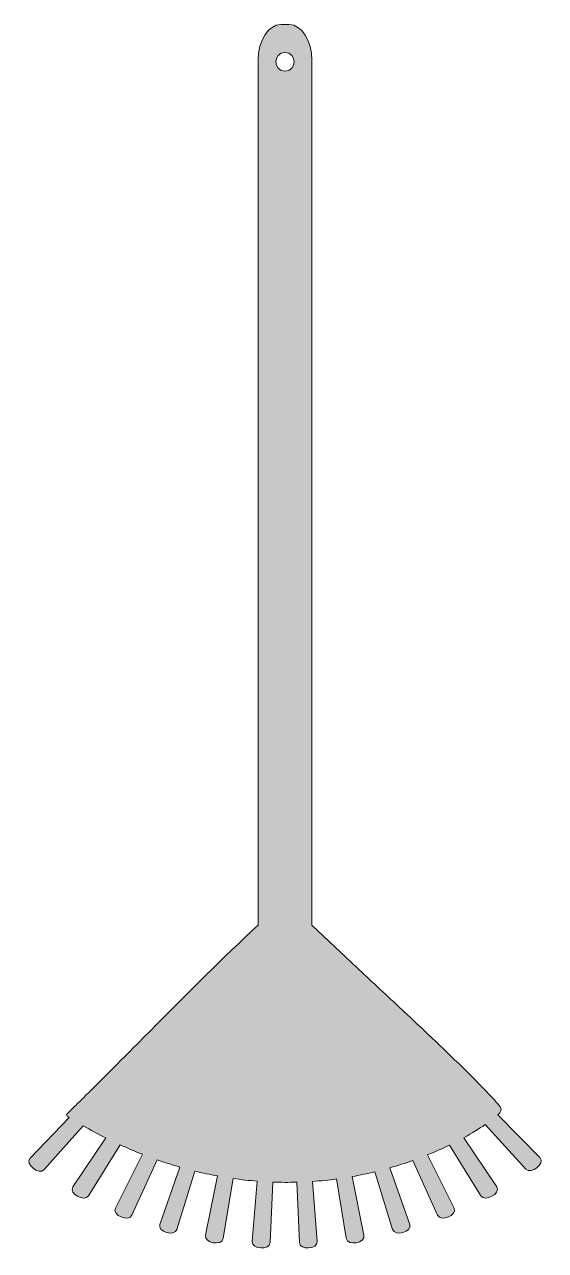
# Model space of a CAD drawing. Header units: inches. Extents: x 0 to 43, y 0 to 102.
import ezdxf

# ---------------------------------------------------------------- set-up
doc = ezdxf.new("R2010")
doc.units = ezdxf.units.IN
doc.header["$MEASUREMENT"] = 0
doc.layers.add('Layer 1', color=7, linetype='Continuous')

msp = doc.modelspace()

# ---------------------------------------------------------------- hatches: boundary and pattern name
at = {"layer": 'Layer 1', "true_color": 0xbe1e2d}
h = msp.add_hatch(color=242, dxfattribs=at)
h.dxf.hatch_style = 2
edge = h.paths.add_edge_path()
edge.add_spline(control_points=[(39.15, 11.71), (39.01, 11.92), (38.85, 12.1), (38.68, 12.29), (38.12, 12.92), (37.52, 13.52), (36.92, 14.12), (35.29, 15.75), (33.61, 17.34), (31.93, 18.92), (30.7, 20.07), (29.48, 21.22), (28.24, 22.35), (28.24, 22.35), (23.51, 26.82), (23.51, 26.82), (23.51, 26.82), (23.51, 98.64), (23.51, 98.64), (23.51, 100.28), (22.67, 101.61), (21.62, 101.61), (21.62, 101.61), (20.94, 101.61), (20.94, 101.61), (19.89, 101.61), (19.05, 100.28), (19.05, 98.64), (19.05, 98.64), (19.05, 26.81), (19.05, 26.81), (16.1, 24.1), (13.29, 21.25), (10.47, 18.41), (9.1, 17.04), (7.74, 15.67), (6.37, 14.3), (5.76, 13.69), (5.15, 13.09), (4.54, 12.48), (4.26, 12.21), (3.98, 11.94), (3.71, 11.67), (3.58, 11.54), (3.45, 11.41), (3.32, 11.29), (3.09, 11.06), (3.05, 11.02), (3.35, 10.84), (3.35, 10.84), (0.11, 7.46), (0.11, 7.46), (-0.37, 6.98), (0.84, 6.02), (1.27, 6.51), (1.27, 6.51), (4.51, 10.14), (4.51, 10.14), (5.14, 9.79), (5.76, 9.45), (6.38, 9.14), (6.38, 9.14), (3.65, 5.07), (3.65, 5.07), (3.28, 4.52), (4.62, 3.78), (4.96, 4.33), (4.96, 4.33), (7.58, 8.57), (7.58, 8.57), (8.2, 8.28), (8.81, 8.02), (9.43, 7.78), (9.43, 7.78), (7.19, 3.31), (7.19, 3.31), (6.89, 2.71), (8.29, 2.14), (8.56, 2.73), (8.56, 2.73), (10.65, 7.32), (10.65, 7.32), (11.29, 7.1), (11.92, 6.9), (12.55, 6.72), (12.55, 6.72), (10.88, 1.96), (10.88, 1.96), (10.66, 1.34), (12.11, 0.92), (12.3, 1.54), (12.3, 1.54), (13.8, 6.38), (13.8, 6.38), (14.43, 6.23), (15.05, 6.09), (15.66, 5.98), (15.66, 5.98), (14.68, 1.06), (14.68, 1.06), (14.55, 0.4), (16.04, 0.13), (16.15, 0.8), (16.15, 0.8), (16.96, 5.77), (16.96, 5.77), (17.63, 5.67), (18.3, 5.6), (18.96, 5.55), (18.96, 5.55), (18.56, 0.55), (18.56, 0.55), (18.51, -0.12), (20.02, -0.21), (20.05, 0.46), (20.05, 0.46), (20.26, 5.47), (20.26, 5.47), (20.94, 5.45), (21.61, 5.44), (22.26, 5.46), (22.26, 5.46), (22.48, 0.46), (22.48, 0.46), (22.5, -0.21), (24.01, -0.12), (23.96, 0.55), (23.96, 0.55), (23.57, 5.53), (23.57, 5.53), (24.25, 5.57), (24.92, 5.64), (25.57, 5.73), (25.57, 5.73), (26.37, 0.8), (26.37, 0.8), (26.48, 0.13), (27.97, 0.4), (27.84, 1.06), (27.84, 1.06), (26.87, 5.93), (26.87, 5.93), (27.51, 6.05), (28.13, 6.18), (28.74, 6.32), (28.74, 6.32), (30.22, 1.54), (30.22, 1.54), (30.41, 0.92), (31.86, 1.34), (31.64, 1.96), (31.64, 1.96), (29.99, 6.66), (29.99, 6.66), (30.66, 6.84), (31.29, 7.05), (31.9, 7.26), (31.9, 7.26), (33.96, 2.73), (33.96, 2.73), (34.23, 2.14), (35.63, 2.71), (35.33, 3.31), (35.33, 3.31), (33.12, 7.73), (33.12, 7.73), (33.78, 8), (34.4, 8.27), (34.96, 8.55), (34.96, 8.55), (37.56, 4.33), (37.56, 4.33), (37.9, 3.78), (39.24, 4.52), (38.87, 5.07), (38.87, 5.07), (36.13, 9.15), (36.13, 9.15), (36.84, 9.54), (37.44, 9.92), (37.92, 10.25), (37.92, 10.25), (41.29, 6.54), (41.29, 6.54), (41.73, 6.06), (42.93, 7.02), (42.45, 7.5), (42.45, 7.5), (38.96, 11.07), (38.96, 11.07), (39.21, 11.31), (39.35, 11.44), (39.15, 11.71)], knot_values=[0, 0, 0, 0, 1, 1, 1, 2, 2, 2, 3, 3, 3, 4, 4, 4, 5, 5, 5, 6, 6, 6, 7, 7, 7, 8, 8, 8, 9, 9, 9, 10, 10, 10, 11, 11, 11, 12, 12, 12, 13, 13, 13, 14, 14, 14, 15, 15, 15, 16, 16, 16, 17, 17, 17, 18, 18, 18, 19, 19, 19, 20, 20, 20, 21, 21, 21, 22, 22, 22, 23, 23, 23, 24, 24, 24, 25, 25, 25, 26, 26, 26, 27, 27, 27, 28, 28, 28, 29, 29, 29, 30, 30, 30, 31, 31, 31, 32, 32, 32, 33, 33, 33, 34, 34, 34, 35, 35, 35, 36, 36, 36, 37, 37, 37, 38, 38, 38, 39, 39, 39, 40, 40, 40, 41, 41, 41, 42, 42, 42, 43, 43, 43, 44, 44, 44, 45, 45, 45, 46, 46, 46, 47, 47, 47, 48, 48, 48, 49, 49, 49, 50, 50, 50, 51, 51, 51, 52, 52, 52, 53, 53, 53, 54, 54, 54, 55, 55, 55, 56, 56, 56, 57, 57, 57, 58, 58, 58, 59, 59, 59, 60, 60, 60, 61, 61, 61, 62, 62, 62, 63, 63, 63, 64, 64, 64, 64], degree=3, periodic=1)
edge = h.paths.add_edge_path()
edge.add_spline(control_points=[(21.28, 99.29), (22.29, 99.29), (22.29, 97.73), (21.28, 97.73), (20.27, 97.73), (20.27, 99.29), (21.28, 99.29)], knot_values=[0, 0, 0, 0, 1, 1, 1, 2, 2, 2, 2], degree=3, periodic=1)

# ---------------------------------------------------------------- linework, layer by layer
at = {"layer": 'Layer 1', "lineweight": 0}
for points, knots in [([(39.15, 11.71), (39.01, 11.92), (38.85, 12.1), (38.68, 12.29), (38.12, 12.92), (37.52, 13.52), (36.92, 14.12), (35.29, 15.75), (33.61, 17.34), (31.93, 18.92), (30.7, 20.07), (29.48, 21.22), (28.24, 22.35), (28.24, 22.35), (23.51, 26.82), (23.51, 26.82), (23.51, 26.82), (23.51, 98.64), (23.51, 98.64), (23.51, 100.28), (22.67, 101.61), (21.62, 101.61), (21.62, 101.61), (20.94, 101.61), (20.94, 101.61), (19.89, 101.61), (19.05, 100.28), (19.05, 98.64), (19.05, 98.64), (19.05, 26.81), (19.05, 26.81), (16.1, 24.1), (13.29, 21.25), (10.47, 18.41), (9.1, 17.04), (7.74, 15.67), (6.37, 14.3), (5.76, 13.69), (5.15, 13.09), (4.54, 12.48), (4.26, 12.21), (3.98, 11.94), (3.71, 11.67), (3.58, 11.54), (3.45, 11.41), (3.32, 11.29), (3.09, 11.06), (3.05, 11.02), (3.35, 10.84), (3.35, 10.84), (0.11, 7.46), (0.11, 7.46), (-0.37, 6.98), (0.84, 6.02), (1.27, 6.51), (1.27, 6.51), (4.51, 10.14), (4.51, 10.14), (5.14, 9.79), (5.76, 9.45), (6.38, 9.14), (6.38, 9.14), (3.65, 5.07), (3.65, 5.07), (3.28, 4.52), (4.62, 3.78), (4.96, 4.33), (4.96, 4.33), (7.58, 8.57), (7.58, 8.57), (8.2, 8.28), (8.81, 8.02), (9.43, 7.78), (9.43, 7.78), (7.19, 3.31), (7.19, 3.31), (6.89, 2.71), (8.29, 2.14), (8.56, 2.73), (8.56, 2.73), (10.65, 7.32), (10.65, 7.32), (11.29, 7.1), (11.92, 6.9), (12.55, 6.72), (12.55, 6.72), (10.88, 1.96), (10.88, 1.96), (10.66, 1.34), (12.11, 0.92), (12.3, 1.54), (12.3, 1.54), (13.8, 6.38), (13.8, 6.38), (14.43, 6.23), (15.05, 6.09), (15.66, 5.98), (15.66, 5.98), (14.68, 1.06), (14.68, 1.06), (14.55, 0.4), (16.04, 0.13), (16.15, 0.8), (16.15, 0.8), (16.96, 5.77), (16.96, 5.77), (17.63, 5.67), (18.3, 5.6), (18.96, 5.55), (18.96, 5.55), (18.56, 0.55), (18.56, 0.55), (18.51, -0.12), (20.02, -0.21), (20.05, 0.46), (20.05, 0.46), (20.26, 5.47), (20.26, 5.47), (20.94, 5.45), (21.61, 5.44), (22.26, 5.46), (22.26, 5.46), (22.48, 0.46), (22.48, 0.46), (22.5, -0.21), (24.01, -0.12), (23.96, 0.55), (23.96, 0.55), (23.57, 5.53), (23.57, 5.53), (24.25, 5.57), (24.92, 5.64), (25.57, 5.73), (25.57, 5.73), (26.37, 0.8), (26.37, 0.8), (26.48, 0.13), (27.97, 0.4), (27.84, 1.06), (27.84, 1.06), (26.87, 5.93), (26.87, 5.93), (27.51, 6.05), (28.13, 6.18), (28.74, 6.32), (28.74, 6.32), (30.22, 1.54), (30.22, 1.54), (30.41, 0.92), (31.86, 1.34), (31.64, 1.96), (31.64, 1.96), (29.99, 6.66), (29.99, 6.66), (30.66, 6.84), (31.29, 7.05), (31.9, 7.26), (31.9, 7.26), (33.96, 2.73), (33.96, 2.73), (34.23, 2.14), (35.63, 2.71), (35.33, 3.31), (35.33, 3.31), (33.12, 7.73), (33.12, 7.73), (33.78, 8), (34.4, 8.27), (34.96, 8.55), (34.96, 8.55), (37.56, 4.33), (37.56, 4.33), (37.9, 3.78), (39.24, 4.52), (38.87, 5.07), (38.87, 5.07), (36.13, 9.15), (36.13, 9.15), (36.84, 9.54), (37.44, 9.92), (37.92, 10.25), (37.92, 10.25), (41.29, 6.54), (41.29, 6.54), (41.73, 6.06), (42.93, 7.02), (42.45, 7.5), (42.45, 7.5), (38.96, 11.07), (38.96, 11.07), (39.21, 11.31), (39.35, 11.44), (39.15, 11.71)], [0, 0, 0, 0, 1, 1, 1, 2, 2, 2, 3, 3, 3, 4, 4, 4, 5, 5, 5, 6, 6, 6, 7, 7, 7, 8, 8, 8, 9, 9, 9, 10, 10, 10, 11, 11, 11, 12, 12, 12, 13, 13, 13, 14, 14, 14, 15, 15, 15, 16, 16, 16, 17, 17, 17, 18, 18, 18, 19, 19, 19, 20, 20, 20, 21, 21, 21, 22, 22, 22, 23, 23, 23, 24, 24, 24, 25, 25, 25, 26, 26, 26, 27, 27, 27, 28, 28, 28, 29, 29, 29, 30, 30, 30, 31, 31, 31, 32, 32, 32, 33, 33, 33, 34, 34, 34, 35, 35, 35, 36, 36, 36, 37, 37, 37, 38, 38, 38, 39, 39, 39, 40, 40, 40, 41, 41, 41, 42, 42, 42, 43, 43, 43, 44, 44, 44, 45, 45, 45, 46, 46, 46, 47, 47, 47, 48, 48, 48, 49, 49, 49, 50, 50, 50, 51, 51, 51, 52, 52, 52, 53, 53, 53, 54, 54, 54, 55, 55, 55, 56, 56, 56, 57, 57, 57, 58, 58, 58, 59, 59, 59, 60, 60, 60, 61, 61, 61, 62, 62, 62, 63, 63, 63, 64, 64, 64, 64]), ([(21.28, 99.29), (22.29, 99.29), (22.29, 97.73), (21.28, 97.73), (20.27, 97.73), (20.27, 99.29), (21.28, 99.29)], [0, 0, 0, 0, 1, 1, 1, 2, 2, 2, 2])]:
    msp.add_open_spline(points, degree=3, knots=knots, dxfattribs=at)

doc.saveas('drawing.dxf')
